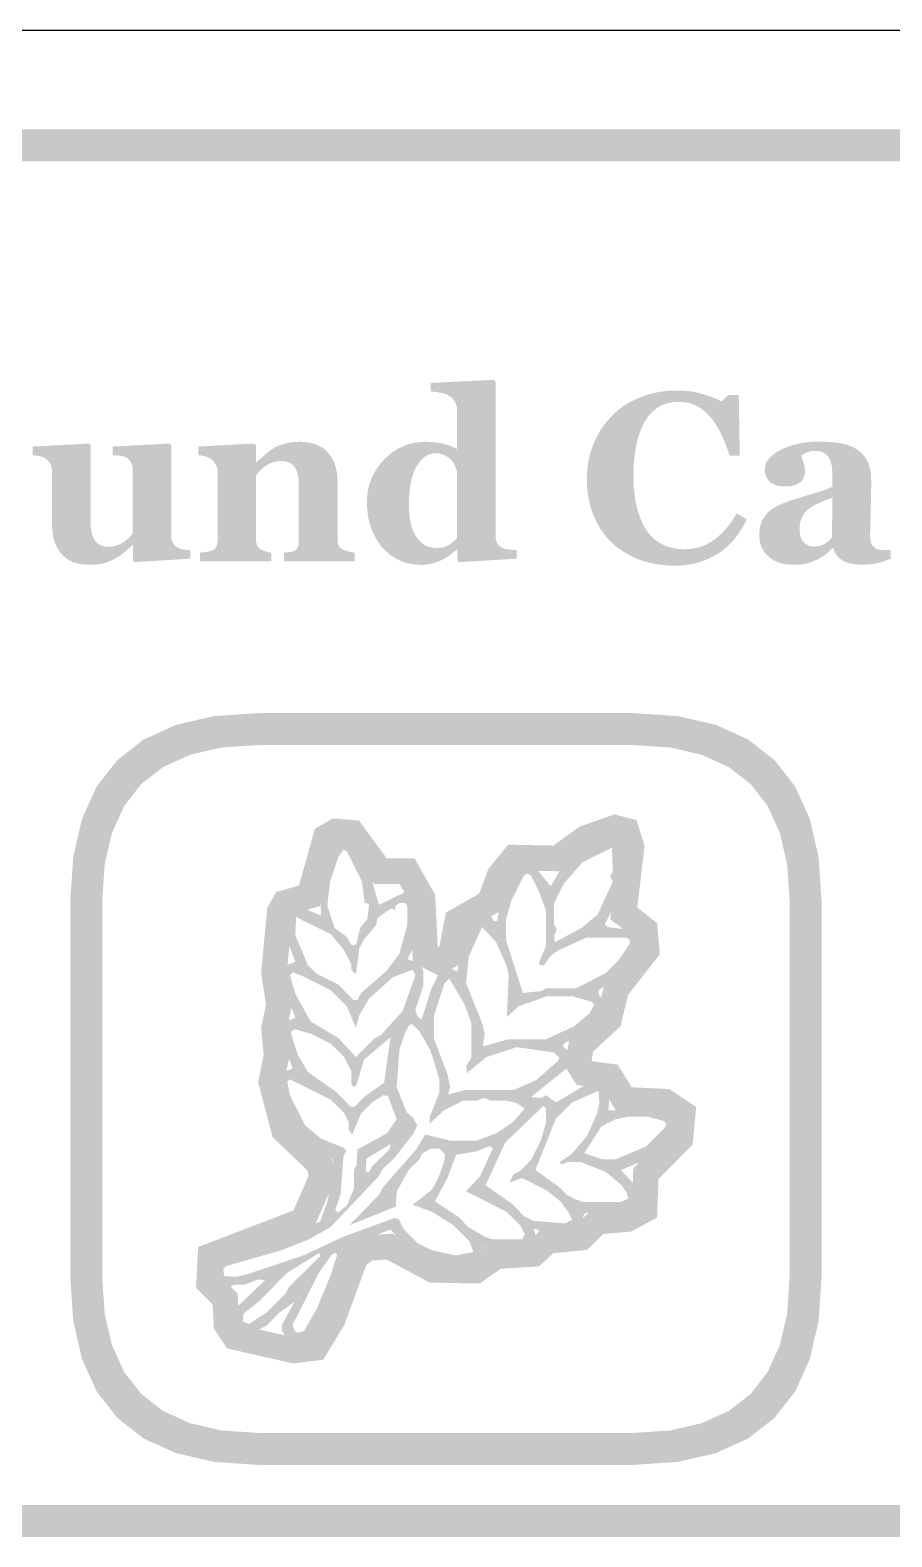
# Model space of a CAD drawing. Header units: millimetres. Extents: x 6 to 441, y 6 to 299.
# Drawn here: x 164.8 to 175.58, y 24.2 to 43.04 of the extents above; entities that cross this region are included whole.
import ezdxf

# ---------------------------------------------------------------- set-up
doc = ezdxf.new("R2010")
doc.units = ezdxf.units.MM
doc.layers.add('CUT', color=1, linetype='Continuous')
doc.layers.add('RASTER', color=7, linetype='Continuous')

msp = doc.modelspace()

# ---------------------------------------------------------------- hatches: boundary and pattern name
at = {"layer": 'RASTER'}
h = msp.add_hatch(color=7, dxfattribs=at)
h.paths.add_polyline_path([(139.2, 39.6), (139.234, 40.116), (139.337, 40.563), (139.509, 40.941), (139.75, 41.25), (140.059, 41.491), (140.438, 41.663), (140.884, 41.766), (141.4, 41.8), (198.6, 41.8), (199.116, 41.766), (199.563, 41.662), (199.941, 41.491), (200.25, 41.25), (200.491, 40.941), (200.663, 40.563), (200.766, 40.116), (200.8, 39.6), (200.8, 26.4), (200.766, 25.884), (200.663, 25.438), (200.491, 25.059), (200.25, 24.75), (199.941, 24.509), (199.563, 24.337), (199.116, 24.234), (198.6, 24.2), (141.4, 24.2), (140.884, 24.234), (140.438, 24.338), (140.059, 24.509), (139.75, 24.75), (139.509, 25.059), (139.337, 25.438), (139.234, 25.884), (139.2, 26.4)])
h.paths.add_polyline_path([(139.6, 39.6), (139.6, 26.4), (139.628, 25.978), (139.712, 25.612), (139.853, 25.303), (140.05, 25.05), (140.303, 24.853), (140.613, 24.713), (140.978, 24.628), (141.4, 24.6), (198.6, 24.6), (199.022, 24.628), (199.388, 24.713), (199.697, 24.853), (199.95, 25.05), (200.147, 25.303), (200.288, 25.612), (200.372, 25.978), (200.4, 26.4), (200.4, 39.6), (200.372, 40.022), (200.288, 40.388), (200.147, 40.697), (199.95, 40.95), (199.697, 41.147), (199.388, 41.287), (199.022, 41.372), (198.6, 41.4), (141.4, 41.4), (140.978, 41.372), (140.613, 41.287), (140.303, 41.147), (140.05, 40.95), (139.853, 40.697), (139.712, 40.388), (139.628, 40.022), (139.6, 39.6)], flags=0)
h = msp.add_hatch(color=7, dxfattribs=at)
h.paths.add_polyline_path([(170.887, 36.431), (170.165, 36.388), (170.143, 36.409), (170.143, 36.544), (170.133, 36.546), (170.114, 36.527), (170.094, 36.509), (170.072, 36.491), (170.048, 36.474), (170.023, 36.457), (169.996, 36.441), (169.968, 36.426), (169.938, 36.411), (169.908, 36.397), (169.877, 36.386), (169.846, 36.376), (169.816, 36.368), (169.785, 36.361), (169.754, 36.357), (169.723, 36.354), (169.692, 36.353), (169.619, 36.357), (169.55, 36.367), (169.484, 36.384), (169.422, 36.408), (169.362, 36.439), (169.306, 36.477), (169.253, 36.521), (169.204, 36.573), (169.159, 36.63), (169.12, 36.691), (169.087, 36.756), (169.06, 36.825), (169.039, 36.898), (169.024, 36.975), (169.015, 37.056), (169.012, 37.141), (169.015, 37.217), (169.025, 37.29), (169.042, 37.361), (169.066, 37.428), (169.096, 37.493), (169.133, 37.555), (169.176, 37.615), (169.227, 37.671), (169.282, 37.723), (169.339, 37.768), (169.4, 37.806), (169.464, 37.837), (169.53, 37.862), (169.599, 37.879), (169.671, 37.889), (169.746, 37.893), (169.776, 37.892), (169.805, 37.891), (169.834, 37.889), (169.862, 37.886), (169.89, 37.882), (169.918, 37.877), (169.945, 37.872), (169.971, 37.866), (169.997, 37.859), (170.022, 37.851), (170.045, 37.844), (170.066, 37.836), (170.087, 37.828), (170.106, 37.82), (170.123, 37.811), (170.14, 37.802), (170.14, 38.281), (170.14, 38.294), (170.139, 38.308), (170.137, 38.321), (170.134, 38.333), (170.131, 38.346), (170.128, 38.358), (170.123, 38.371), (170.118, 38.383), (170.112, 38.394), (170.106, 38.405), (170.099, 38.415), (170.092, 38.425), (170.085, 38.434), (170.077, 38.442), (170.068, 38.45), (170.059, 38.457), (170.048, 38.464), (170.035, 38.472), (170.022, 38.478), (170.008, 38.484), (169.994, 38.49), (169.978, 38.495), (169.962, 38.499), (169.946, 38.503), (169.929, 38.506), (169.912, 38.509), (169.895, 38.512), (169.878, 38.515), (169.86, 38.517), (169.843, 38.519), (169.826, 38.521), (169.809, 38.523), (169.809, 38.629), (170.6, 38.668), (170.622, 38.644), (170.622, 36.724), (170.622, 36.71), (170.623, 36.697), (170.624, 36.684), (170.626, 36.672), (170.629, 36.661), (170.632, 36.65), (170.636, 36.64), (170.64, 36.63), (170.645, 36.621), (170.651, 36.612), (170.657, 36.604), (170.664, 36.596), (170.672, 36.589), (170.68, 36.582), (170.69, 36.576), (170.699, 36.57), (170.708, 36.566), (170.717, 36.562), (170.727, 36.559), (170.737, 36.556), (170.749, 36.553), (170.762, 36.551), (170.775, 36.548), (170.79, 36.546), (170.804, 36.545), (170.818, 36.543), (170.831, 36.542), (170.844, 36.541), (170.855, 36.54), (170.867, 36.539), (170.877, 36.538), (170.887, 36.538)])
h.paths.add_polyline_path([(170.14, 36.692), (170.14, 37.519), (170.137, 37.528), (170.134, 37.536), (170.131, 37.545), (170.128, 37.555), (170.124, 37.564), (170.12, 37.574), (170.116, 37.584), (170.111, 37.594), (170.107, 37.604), (170.101, 37.614), (170.096, 37.624), (170.09, 37.634), (170.083, 37.643), (170.076, 37.653), (170.069, 37.662), (170.061, 37.671), (170.053, 37.679), (170.045, 37.686), (170.036, 37.694), (170.027, 37.7), (170.016, 37.707), (170.006, 37.714), (169.994, 37.72), (169.982, 37.726), (169.97, 37.731), (169.957, 37.736), (169.944, 37.74), (169.93, 37.743), (169.916, 37.746), (169.902, 37.748), (169.887, 37.749), (169.872, 37.749), (169.836, 37.747), (169.802, 37.739), (169.769, 37.726), (169.739, 37.708), (169.709, 37.684), (169.682, 37.656), (169.656, 37.622), (169.632, 37.584), (169.61, 37.54), (169.591, 37.492), (169.574, 37.44), (169.561, 37.384), (169.551, 37.323), (169.544, 37.259), (169.539, 37.19), (169.538, 37.116), (169.538, 37.087), (169.539, 37.058), (169.54, 37.031), (169.542, 37.004), (169.544, 36.977), (169.547, 36.952), (169.551, 36.927), (169.555, 36.903), (169.559, 36.88), (169.565, 36.857), (169.571, 36.835), (169.578, 36.813), (169.586, 36.792), (169.594, 36.771), (169.604, 36.751), (169.614, 36.731), (169.625, 36.712), (169.637, 36.694), (169.649, 36.678), (169.663, 36.662), (169.677, 36.647), (169.691, 36.634), (169.707, 36.621), (169.723, 36.609), (169.74, 36.599), (169.758, 36.59), (169.777, 36.583), (169.797, 36.577), (169.817, 36.572), (169.838, 36.568), (169.861, 36.566), (169.884, 36.566), (169.905, 36.566), (169.926, 36.568), (169.946, 36.57), (169.965, 36.574), (169.983, 36.579), (170, 36.585), (170.016, 36.592), (170.031, 36.6), (170.046, 36.609), (170.06, 36.619), (170.074, 36.629), (170.088, 36.64), (170.101, 36.652), (170.114, 36.664), (170.127, 36.678), (170.14, 36.692)], flags=0)
for points in [[(172.85, 36.344), (172.793, 36.345), (172.737, 36.349), (172.683, 36.355), (172.629, 36.363), (172.576, 36.373), (172.524, 36.386), (172.472, 36.401), (172.422, 36.418), (172.373, 36.438), (172.326, 36.459), (172.28, 36.483), (172.236, 36.509), (172.193, 36.537), (172.152, 36.567), (172.113, 36.599), (172.075, 36.633), (172.04, 36.668), (172.006, 36.706), (171.975, 36.745), (171.945, 36.787), (171.918, 36.83), (171.892, 36.876), (171.868, 36.924), (171.846, 36.973), (171.827, 37.025), (171.81, 37.077), (171.796, 37.131), (171.784, 37.186), (171.775, 37.243), (171.768, 37.3), (171.764, 37.359), (171.763, 37.42), (171.764, 37.479), (171.768, 37.538), (171.775, 37.596), (171.784, 37.652), (171.796, 37.708), (171.81, 37.762), (171.827, 37.815), (171.847, 37.867), (171.869, 37.918), (171.894, 37.967), (171.92, 38.014), (171.948, 38.059), (171.979, 38.103), (172.012, 38.145), (172.047, 38.185), (172.084, 38.224), (172.122, 38.26), (172.162, 38.294), (172.204, 38.325), (172.248, 38.355), (172.294, 38.383), (172.342, 38.408), (172.391, 38.432), (172.443, 38.453), (172.495, 38.472), (172.549, 38.489), (172.604, 38.503), (172.659, 38.514), (172.716, 38.523), (172.773, 38.529), (172.832, 38.533), (172.891, 38.534), (172.934, 38.534), (172.975, 38.532), (173.016, 38.528), (173.056, 38.524), (173.095, 38.518), (173.133, 38.511), (173.17, 38.502), (173.206, 38.493), (173.241, 38.482), (173.274, 38.471), (173.306, 38.46), (173.337, 38.448), (173.366, 38.436), (173.394, 38.424), (173.421, 38.411), (173.446, 38.398), (173.537, 38.479), (173.664, 38.479), (173.677, 37.72), (173.549, 37.72), (173.52, 37.804), (173.491, 37.882), (173.46, 37.954), (173.428, 38.021), (173.394, 38.082), (173.359, 38.137), (173.323, 38.186), (173.285, 38.23), (173.245, 38.268), (173.204, 38.301), (173.16, 38.329), (173.114, 38.352), (173.066, 38.369), (173.016, 38.382), (172.964, 38.39), (172.91, 38.392), (172.843, 38.388), (172.78, 38.377), (172.722, 38.358), (172.667, 38.332), (172.617, 38.297), (172.571, 38.256), (172.529, 38.207), (172.491, 38.15), (172.457, 38.086), (172.428, 38.016), (172.403, 37.94), (172.383, 37.858), (172.368, 37.77), (172.356, 37.676), (172.35, 37.576), (172.347, 37.469), (172.348, 37.409), (172.35, 37.35), (172.354, 37.294), (172.36, 37.24), (172.367, 37.188), (172.375, 37.139), (172.385, 37.092), (172.396, 37.047), (172.409, 37.004), (172.423, 36.963), (172.438, 36.925), (172.453, 36.889), (172.47, 36.855), (172.487, 36.822), (172.505, 36.793), (172.525, 36.765), (172.546, 36.738), (172.569, 36.713), (172.593, 36.69), (172.617, 36.668), (172.643, 36.649), (172.669, 36.631), (172.697, 36.615), (172.725, 36.601), (172.755, 36.589), (172.785, 36.579), (172.816, 36.57), (172.847, 36.562), (172.88, 36.557), (172.913, 36.553), (172.947, 36.55), (172.982, 36.549), (173.032, 36.551), (173.081, 36.556), (173.129, 36.565), (173.176, 36.577), (173.221, 36.593), (173.264, 36.612), (173.306, 36.635), (173.347, 36.661), (173.387, 36.69), (173.426, 36.724), (173.463, 36.76), (173.5, 36.801), (173.537, 36.845), (173.572, 36.892), (173.606, 36.943), (173.639, 36.998), (173.765, 36.921), (173.749, 36.89), (173.733, 36.859), (173.716, 36.829), (173.698, 36.799), (173.68, 36.771), (173.661, 36.743), (173.642, 36.717), (173.622, 36.691), (173.601, 36.666), (173.58, 36.642), (173.558, 36.618), (173.535, 36.596), (173.511, 36.575), (173.487, 36.554), (173.462, 36.534), (173.436, 36.516), (173.406, 36.496), (173.376, 36.478), (173.346, 36.46), (173.314, 36.444), (173.282, 36.429), (173.249, 36.415), (173.215, 36.402), (173.18, 36.39), (173.144, 36.379), (173.107, 36.37), (173.068, 36.362), (173.028, 36.356), (172.986, 36.351), (172.942, 36.347), (172.897, 36.345), (172.85, 36.344)], [(166.804, 36.431), (166.106, 36.388), (166.084, 36.409), (166.084, 36.601), (166.075, 36.601), (166.063, 36.589), (166.05, 36.578), (166.038, 36.567), (166.026, 36.556), (166.014, 36.545), (166.001, 36.534), (165.989, 36.523), (165.978, 36.512), (165.965, 36.501), (165.953, 36.491), (165.939, 36.481), (165.925, 36.471), (165.911, 36.461), (165.896, 36.452), (165.88, 36.443), (165.864, 36.434), (165.845, 36.424), (165.827, 36.415), (165.809, 36.407), (165.791, 36.399), (165.774, 36.392), (165.756, 36.386), (165.739, 36.38), (165.723, 36.375), (165.705, 36.371), (165.686, 36.367), (165.664, 36.363), (165.641, 36.361), (165.616, 36.359), (165.588, 36.357), (165.559, 36.356), (165.529, 36.356), (165.475, 36.358), (165.424, 36.364), (165.377, 36.375), (165.333, 36.389), (165.292, 36.408), (165.255, 36.431), (165.221, 36.458), (165.189, 36.489), (165.162, 36.524), (165.138, 36.563), (165.118, 36.605), (165.101, 36.65), (165.088, 36.699), (165.079, 36.751), (165.073, 36.807), (165.072, 36.866), (165.072, 37.525), (165.071, 37.539), (165.07, 37.552), (165.068, 37.565), (165.066, 37.577), (165.063, 37.588), (165.059, 37.599), (165.055, 37.609), (165.05, 37.618), (165.044, 37.627), (165.038, 37.635), (165.031, 37.644), (165.024, 37.652), (165.016, 37.66), (165.008, 37.667), (165, 37.675), (164.991, 37.682), (164.983, 37.687), (164.975, 37.692), (164.967, 37.696), (164.957, 37.701), (164.947, 37.704), (164.937, 37.708), (164.926, 37.711), (164.915, 37.713), (164.903, 37.716), (164.892, 37.718), (164.881, 37.719), (164.87, 37.721), (164.86, 37.723), (164.849, 37.724), (164.839, 37.725), (164.83, 37.726), (164.83, 37.833), (165.54, 37.871), (165.556, 37.849), (165.556, 36.875), (165.557, 36.838), (165.56, 36.804), (165.565, 36.773), (165.571, 36.744), (165.579, 36.717), (165.589, 36.693), (165.601, 36.671), (165.614, 36.652), (165.629, 36.635), (165.646, 36.621), (165.664, 36.608), (165.683, 36.598), (165.703, 36.59), (165.725, 36.585), (165.749, 36.581), (165.773, 36.58), (165.799, 36.581), (165.824, 36.584), (165.848, 36.588), (165.872, 36.594), (165.895, 36.601), (165.917, 36.611), (165.939, 36.622), (165.96, 36.634), (165.98, 36.648), (165.999, 36.662), (166.016, 36.676), (166.032, 36.69), (166.046, 36.705), (166.059, 36.72), (166.071, 36.735), (166.081, 36.75), (166.081, 37.54), (166.081, 37.552), (166.08, 37.564), (166.078, 37.576), (166.076, 37.587), (166.073, 37.598), (166.07, 37.609), (166.066, 37.619), (166.062, 37.629), (166.057, 37.639), (166.051, 37.648), (166.045, 37.657), (166.038, 37.665), (166.031, 37.673), (166.023, 37.68), (166.015, 37.687), (166.006, 37.693), (165.999, 37.698), (165.992, 37.702), (165.983, 37.705), (165.974, 37.708), (165.964, 37.711), (165.954, 37.713), (165.943, 37.715), (165.931, 37.717), (165.918, 37.718), (165.906, 37.72), (165.894, 37.721), (165.881, 37.722), (165.868, 37.723), (165.856, 37.724), (165.843, 37.725), (165.83, 37.726), (165.83, 37.833), (166.541, 37.871), (166.563, 37.849), (166.563, 36.718), (166.563, 36.705), (166.564, 36.693), (166.566, 36.682), (166.568, 36.67), (166.571, 36.66), (166.574, 36.65), (166.578, 36.64), (166.583, 36.631), (166.589, 36.622), (166.595, 36.613), (166.601, 36.605), (166.609, 36.598), (166.616, 36.59), (166.625, 36.583), (166.634, 36.576), (166.643, 36.57), (166.651, 36.566), (166.658, 36.562), (166.667, 36.558), (166.675, 36.555), (166.685, 36.552), (166.695, 36.55), (166.705, 36.548), (166.716, 36.546), (166.727, 36.544), (166.738, 36.543), (166.749, 36.542), (166.76, 36.54), (166.771, 36.54), (166.782, 36.539), (166.793, 36.538), (166.804, 36.538)], [(168.857, 36.4), (167.975, 36.4), (167.975, 36.507), (167.982, 36.508), (167.99, 36.508), (167.997, 36.509), (168.006, 36.51), (168.014, 36.511), (168.023, 36.512), (168.033, 36.513), (168.042, 36.514), (168.052, 36.515), (168.061, 36.517), (168.069, 36.518), (168.077, 36.52), (168.084, 36.522), (168.091, 36.524), (168.097, 36.526), (168.102, 36.529), (168.11, 36.533), (168.117, 36.538), (168.123, 36.543), (168.129, 36.549), (168.134, 36.555), (168.139, 36.561), (168.143, 36.568), (168.146, 36.576), (168.149, 36.584), (168.152, 36.593), (168.154, 36.603), (168.156, 36.614), (168.158, 36.626), (168.159, 36.638), (168.159, 36.652), (168.159, 36.667), (168.159, 37.352), (168.159, 37.388), (168.156, 37.422), (168.152, 37.454), (168.146, 37.483), (168.138, 37.51), (168.129, 37.535), (168.117, 37.557), (168.104, 37.577), (168.09, 37.595), (168.074, 37.61), (168.056, 37.623), (168.037, 37.634), (168.016, 37.642), (167.993, 37.648), (167.969, 37.651), (167.943, 37.652), (167.928, 37.652), (167.914, 37.651), (167.9, 37.65), (167.886, 37.648), (167.873, 37.646), (167.859, 37.643), (167.846, 37.639), (167.833, 37.635), (167.821, 37.63), (167.808, 37.625), (167.796, 37.619), (167.784, 37.613), (167.771, 37.607), (167.759, 37.599), (167.747, 37.592), (167.735, 37.584), (167.724, 37.576), (167.714, 37.569), (167.705, 37.561), (167.696, 37.554), (167.688, 37.546), (167.68, 37.539), (167.673, 37.531), (167.667, 37.524), (167.66, 37.516), (167.654, 37.509), (167.648, 37.501), (167.643, 37.495), (167.638, 37.488), (167.633, 37.482), (167.628, 37.475), (167.623, 37.469), (167.623, 36.683), (167.624, 36.67), (167.624, 36.658), (167.625, 36.647), (167.627, 36.636), (167.629, 36.625), (167.632, 36.615), (167.635, 36.606), (167.638, 36.597), (167.642, 36.589), (167.646, 36.581), (167.652, 36.574), (167.657, 36.567), (167.664, 36.561), (167.671, 36.555), (167.678, 36.55), (167.686, 36.545), (167.692, 36.542), (167.699, 36.539), (167.706, 36.536), (167.713, 36.533), (167.72, 36.53), (167.728, 36.527), (167.736, 36.524), (167.745, 36.522), (167.754, 36.519), (167.762, 36.517), (167.771, 36.515), (167.78, 36.513), (167.788, 36.511), (167.797, 36.509), (167.805, 36.508), (167.814, 36.507), (167.814, 36.4), (166.923, 36.4), (166.923, 36.507), (166.932, 36.508), (166.941, 36.509), (166.951, 36.509), (166.96, 36.51), (166.969, 36.511), (166.978, 36.513), (166.988, 36.514), (166.997, 36.515), (167.006, 36.516), (167.015, 36.518), (167.024, 36.519), (167.032, 36.521), (167.039, 36.523), (167.047, 36.525), (167.054, 36.527), (167.061, 36.529), (167.072, 36.533), (167.082, 36.538), (167.092, 36.543), (167.1, 36.549), (167.108, 36.556), (167.115, 36.563), (167.12, 36.571), (167.125, 36.579), (167.129, 36.587), (167.133, 36.597), (167.136, 36.607), (167.138, 36.618), (167.14, 36.629), (167.142, 36.641), (167.143, 36.653), (167.143, 36.667), (167.143, 37.519), (167.142, 37.53), (167.141, 37.542), (167.14, 37.553), (167.137, 37.564), (167.134, 37.575), (167.13, 37.586), (167.125, 37.597), (167.119, 37.608), (167.113, 37.619), (167.107, 37.629), (167.1, 37.639), (167.092, 37.648), (167.084, 37.657), (167.076, 37.665), (167.067, 37.673), (167.058, 37.68), (167.051, 37.685), (167.044, 37.689), (167.036, 37.693), (167.028, 37.696), (167.019, 37.7), (167.01, 37.703), (167.001, 37.707), (166.991, 37.71), (166.981, 37.712), (166.971, 37.715), (166.96, 37.717), (166.949, 37.719), (166.938, 37.721), (166.926, 37.723), (166.915, 37.724), (166.903, 37.726), (166.903, 37.833), (167.601, 37.871), (167.623, 37.849), (167.623, 37.636), (167.629, 37.636), (167.64, 37.646), (167.651, 37.656), (167.662, 37.666), (167.675, 37.677), (167.687, 37.688), (167.701, 37.699), (167.714, 37.712), (167.729, 37.724), (167.743, 37.737), (167.758, 37.749), (167.771, 37.76), (167.785, 37.771), (167.799, 37.781), (167.812, 37.79), (167.825, 37.799), (167.837, 37.808), (167.851, 37.816), (167.866, 37.825), (167.883, 37.833), (167.9, 37.84), (167.918, 37.848), (167.937, 37.855), (167.958, 37.861), (167.979, 37.868), (168.001, 37.874), (168.024, 37.879), (168.047, 37.883), (168.07, 37.886), (168.094, 37.889), (168.118, 37.891), (168.142, 37.892), (168.167, 37.893), (168.225, 37.891), (168.279, 37.884), (168.329, 37.874), (168.376, 37.859), (168.419, 37.84), (168.458, 37.816), (168.493, 37.789), (168.525, 37.757), (168.553, 37.722), (168.577, 37.684), (168.598, 37.643), (168.614, 37.6), (168.627, 37.553), (168.637, 37.504), (168.642, 37.452), (168.644, 37.398), (168.644, 36.68), (168.645, 36.667), (168.645, 36.654), (168.647, 36.642), (168.648, 36.631), (168.651, 36.621), (168.653, 36.611), (168.657, 36.602), (168.66, 36.593), (168.665, 36.586), (168.67, 36.578), (168.676, 36.571), (168.683, 36.564), (168.691, 36.558), (168.7, 36.552), (168.71, 36.547), (168.72, 36.542), (168.726, 36.54), (168.733, 36.537), (168.74, 36.534), (168.747, 36.532), (168.754, 36.529), (168.762, 36.527), (168.77, 36.524), (168.778, 36.522), (168.787, 36.519), (168.796, 36.517), (168.805, 36.515), (168.815, 36.513), (168.825, 36.511), (168.835, 36.509), (168.846, 36.508), (168.857, 36.507)]]:
    msp.add_hatch(color=7, dxfattribs=at).paths.add_polyline_path(points)
h = msp.add_hatch(color=7, dxfattribs=at)
h.paths.add_polyline_path([(175.564, 36.431), (175.548, 36.424), (175.531, 36.417), (175.513, 36.411), (175.494, 36.404), (175.474, 36.398), (175.454, 36.391), (175.433, 36.385), (175.412, 36.379), (175.39, 36.374), (175.367, 36.369), (175.345, 36.365), (175.321, 36.362), (175.298, 36.359), (175.274, 36.358), (175.25, 36.356), (175.226, 36.356), (175.182, 36.357), (175.142, 36.359), (175.104, 36.364), (175.069, 36.369), (175.038, 36.377), (175.009, 36.386), (174.983, 36.397), (174.961, 36.41), (174.94, 36.424), (174.922, 36.439), (174.905, 36.456), (174.889, 36.475), (174.876, 36.494), (174.864, 36.516), (174.854, 36.538), (174.845, 36.563), (174.836, 36.563), (174.824, 36.55), (174.812, 36.539), (174.799, 36.527), (174.787, 36.516), (174.775, 36.506), (174.764, 36.496), (174.752, 36.487), (174.74, 36.478), (174.729, 36.469), (174.717, 36.461), (174.705, 36.453), (174.692, 36.445), (174.68, 36.438), (174.667, 36.431), (174.654, 36.424), (174.641, 36.418), (174.624, 36.41), (174.607, 36.403), (174.59, 36.396), (174.574, 36.39), (174.557, 36.384), (174.541, 36.379), (174.525, 36.374), (174.509, 36.37), (174.492, 36.366), (174.474, 36.363), (174.454, 36.361), (174.432, 36.358), (174.409, 36.357), (174.385, 36.356), (174.359, 36.355), (174.331, 36.355), (174.289, 36.356), (174.249, 36.361), (174.21, 36.369), (174.173, 36.38), (174.138, 36.394), (174.104, 36.411), (174.072, 36.431), (174.041, 36.455), (174.013, 36.481), (173.988, 36.509), (173.968, 36.539), (173.951, 36.572), (173.938, 36.606), (173.928, 36.642), (173.923, 36.68), (173.921, 36.721), (173.921, 36.744), (173.922, 36.767), (173.924, 36.788), (173.927, 36.809), (173.931, 36.829), (173.935, 36.848), (173.941, 36.866), (173.947, 36.883), (173.954, 36.899), (173.962, 36.915), (173.97, 36.93), (173.979, 36.945), (173.989, 36.96), (173.999, 36.974), (174.01, 36.988), (174.022, 37.001), (174.033, 37.012), (174.045, 37.023), (174.057, 37.033), (174.069, 37.043), (174.082, 37.053), (174.095, 37.062), (174.109, 37.07), (174.124, 37.078), (174.138, 37.086), (174.153, 37.093), (174.168, 37.101), (174.184, 37.108), (174.2, 37.115), (174.217, 37.122), (174.233, 37.129), (174.25, 37.135), (174.284, 37.147), (174.319, 37.16), (174.357, 37.172), (174.395, 37.185), (174.436, 37.197), (174.478, 37.21), (174.521, 37.223), (174.567, 37.236), (174.611, 37.249), (174.653, 37.261), (174.691, 37.273), (174.726, 37.285), (174.758, 37.296), (174.787, 37.308), (174.813, 37.318), (174.836, 37.329), (174.836, 37.469), (174.836, 37.479), (174.836, 37.489), (174.835, 37.5), (174.835, 37.512), (174.834, 37.524), (174.833, 37.537), (174.832, 37.551), (174.83, 37.566), (174.829, 37.581), (174.827, 37.595), (174.824, 37.608), (174.821, 37.621), (174.818, 37.634), (174.814, 37.645), (174.81, 37.657), (174.805, 37.667), (174.8, 37.679), (174.794, 37.69), (174.787, 37.7), (174.779, 37.71), (174.771, 37.72), (174.761, 37.729), (174.752, 37.738), (174.741, 37.746), (174.73, 37.754), (174.717, 37.76), (174.704, 37.766), (174.69, 37.77), (174.675, 37.774), (174.659, 37.776), (174.643, 37.778), (174.625, 37.778), (174.609, 37.778), (174.594, 37.777), (174.58, 37.776), (174.566, 37.774), (174.553, 37.771), (174.541, 37.768), (174.529, 37.764), (174.518, 37.76), (174.507, 37.756), (174.497, 37.751), (174.488, 37.746), (174.479, 37.742), (174.47, 37.737), (174.462, 37.732), (174.455, 37.728), (174.448, 37.723), (174.449, 37.715), (174.451, 37.706), (174.454, 37.696), (174.456, 37.686), (174.46, 37.674), (174.464, 37.662), (174.468, 37.648), (174.473, 37.633), (174.478, 37.618), (174.482, 37.604), (174.485, 37.589), (174.488, 37.574), (174.491, 37.56), (174.492, 37.546), (174.493, 37.532), (174.493, 37.518), (174.493, 37.511), (174.493, 37.504), (174.492, 37.497), (174.49, 37.49), (174.488, 37.482), (174.486, 37.473), (174.483, 37.465), (174.48, 37.455), (174.477, 37.446), (174.473, 37.438), (174.469, 37.43), (174.464, 37.422), (174.459, 37.415), (174.454, 37.408), (174.448, 37.402), (174.442, 37.396), (174.434, 37.389), (174.425, 37.382), (174.416, 37.376), (174.406, 37.37), (174.397, 37.365), (174.387, 37.36), (174.377, 37.355), (174.367, 37.351), (174.356, 37.347), (174.343, 37.344), (174.329, 37.341), (174.314, 37.339), (174.297, 37.337), (174.279, 37.336), (174.259, 37.335), (174.239, 37.335), (174.209, 37.335), (174.181, 37.338), (174.155, 37.343), (174.13, 37.349), (174.108, 37.358), (174.088, 37.368), (174.069, 37.38), (174.052, 37.394), (174.038, 37.409), (174.025, 37.426), (174.014, 37.443), (174.005, 37.462), (173.998, 37.482), (173.993, 37.503), (173.99, 37.525), (173.99, 37.548), (173.991, 37.569), (173.994, 37.588), (173.999, 37.608), (174.006, 37.626), (174.015, 37.644), (174.026, 37.662), (174.039, 37.679), (174.055, 37.696), (174.071, 37.712), (174.089, 37.727), (174.108, 37.741), (174.127, 37.755), (174.147, 37.768), (174.169, 37.781), (174.191, 37.792), (174.214, 37.803), (174.237, 37.814), (174.262, 37.824), (174.287, 37.833), (174.313, 37.842), (174.34, 37.851), (174.368, 37.858), (174.396, 37.865), (174.426, 37.871), (174.456, 37.877), (174.485, 37.882), (174.514, 37.886), (174.542, 37.89), (174.569, 37.892), (174.596, 37.894), (174.623, 37.895), (174.649, 37.896), (174.684, 37.895), (174.718, 37.895), (174.752, 37.893), (174.785, 37.891), (174.817, 37.889), (174.849, 37.886), (174.879, 37.883), (174.909, 37.879), (174.939, 37.874), (174.967, 37.868), (174.995, 37.861), (175.022, 37.853), (175.049, 37.844), (175.074, 37.833), (175.099, 37.822), (175.123, 37.809), (175.145, 37.796), (175.166, 37.781), (175.186, 37.764), (175.205, 37.746), (175.222, 37.727), (175.239, 37.706), (175.254, 37.684), (175.268, 37.66), (175.28, 37.635), (175.291, 37.608), (175.3, 37.579), (175.308, 37.548), (175.314, 37.516), (175.318, 37.481), (175.32, 37.445), (175.321, 37.406), (175.321, 37.364), (175.321, 37.32), (175.32, 37.274), (175.319, 37.225), (175.318, 37.175), (175.317, 37.123), (175.316, 37.07), (175.314, 37.014), (175.313, 36.959), (175.312, 36.91), (175.31, 36.865), (175.31, 36.826), (175.309, 36.791), (175.308, 36.761), (175.308, 36.735), (175.308, 36.715), (175.308, 36.699), (175.309, 36.684), (175.311, 36.669), (175.313, 36.656), (175.316, 36.643), (175.319, 36.632), (175.323, 36.621), (175.328, 36.611), (175.333, 36.602), (175.339, 36.593), (175.345, 36.585), (175.353, 36.578), (175.361, 36.571), (175.369, 36.565), (175.379, 36.559), (175.388, 36.554), (175.395, 36.551), (175.403, 36.549), (175.411, 36.546), (175.42, 36.544), (175.431, 36.543), (175.442, 36.542), (175.454, 36.541), (175.467, 36.54), (175.48, 36.539), (175.493, 36.539), (175.506, 36.539), (175.518, 36.538), (175.53, 36.538), (175.542, 36.538), (175.553, 36.538), (175.564, 36.538)])
h.paths.add_polyline_path([(174.836, 37.194), (174.816, 37.187), (174.795, 37.18), (174.775, 37.172), (174.755, 37.164), (174.734, 37.156), (174.714, 37.148), (174.694, 37.139), (174.674, 37.13), (174.654, 37.121), (174.635, 37.112), (174.617, 37.103), (174.6, 37.093), (174.584, 37.084), (174.569, 37.074), (174.555, 37.065), (174.542, 37.055), (174.529, 37.044), (174.516, 37.033), (174.504, 37.021), (174.493, 37.008), (174.483, 36.995), (174.474, 36.98), (174.465, 36.966), (174.457, 36.95), (174.45, 36.934), (174.443, 36.917), (174.438, 36.899), (174.434, 36.881), (174.43, 36.862), (174.428, 36.842), (174.427, 36.821), (174.426, 36.8), (174.427, 36.772), (174.429, 36.747), (174.433, 36.723), (174.439, 36.701), (174.446, 36.682), (174.455, 36.664), (174.466, 36.648), (174.478, 36.634), (174.491, 36.622), (174.506, 36.612), (174.52, 36.603), (174.536, 36.596), (174.552, 36.59), (174.57, 36.586), (174.588, 36.584), (174.606, 36.583), (174.626, 36.584), (174.645, 36.585), (174.663, 36.588), (174.68, 36.591), (174.696, 36.596), (174.711, 36.602), (174.725, 36.608), (174.739, 36.616), (174.752, 36.625), (174.764, 36.634), (174.776, 36.643), (174.788, 36.653), (174.799, 36.663), (174.81, 36.674), (174.82, 36.686), (174.83, 36.697)], flags=0)
h = msp.add_hatch(color=7, dxfattribs=at)
h.paths.add_polyline_path([(165.3, 32.15), (165.337, 32.701), (165.447, 33.178), (165.63, 33.582), (165.888, 33.912), (166.218, 34.17), (166.622, 34.353), (167.099, 34.463), (167.65, 34.5), (172.35, 34.5), (172.901, 34.463), (173.378, 34.353), (173.782, 34.17), (174.112, 33.912), (174.37, 33.582), (174.553, 33.178), (174.663, 32.701), (174.7, 32.15), (174.7, 27.45), (174.663, 26.899), (174.553, 26.422), (174.37, 26.018), (174.112, 25.688), (173.782, 25.43), (173.378, 25.247), (172.901, 25.137), (172.35, 25.1), (167.65, 25.1), (167.099, 25.137), (166.622, 25.247), (166.218, 25.43), (165.888, 25.688), (165.63, 26.018), (165.447, 26.422), (165.337, 26.899), (165.3, 27.45)])
h.paths.add_polyline_path([(165.7, 32.15), (165.7, 27.45), (165.73, 26.993), (165.822, 26.597), (165.974, 26.262), (166.188, 25.987), (166.462, 25.774), (166.797, 25.622), (167.193, 25.53), (167.65, 25.5), (172.35, 25.5), (172.807, 25.53), (173.203, 25.622), (173.538, 25.774), (173.813, 25.987), (174.026, 26.262), (174.178, 26.597), (174.27, 26.993), (174.3, 27.45), (174.3, 32.15), (174.27, 32.607), (174.178, 33.003), (174.026, 33.338), (173.813, 33.613), (173.538, 33.826), (173.203, 33.978), (172.807, 34.07), (172.35, 34.1), (167.65, 34.1), (167.193, 34.07), (166.797, 33.978), (166.462, 33.826), (166.188, 33.613), (165.974, 33.338), (165.822, 33.003), (165.73, 32.607), (165.7, 32.15)], flags=0)
h = msp.add_hatch(color=7, dxfattribs=at)
h.paths.add_polyline_path([(172.108, 33.234), (172.385, 33.163), (172.485, 32.842), (172.395, 32.067), (172.642, 31.876), (172.677, 31.486), (172.279, 30.976), (172.186, 30.586), (171.843, 30.269), (171.823, 30.155), (171.827, 30.148), (172.152, 30.104), (172.324, 29.821), (172.794, 29.8), (173.131, 29.575), (173.087, 29.106), (172.66, 28.673), (172.642, 28.192), (172.315, 28.016), (171.97, 27.988), (171.771, 27.789), (171.343, 27.746), (171.167, 27.583), (170.685, 27.552), (170.425, 27.368), (169.797, 27.379), (169.259, 27.667), (169.081, 27.656), (169.004, 27.599), (168.728, 26.848), (168.466, 26.415), (168.087, 26.368), (167.263, 26.556), (167.097, 26.805), (167.081, 27.105), (166.874, 27.312), (166.899, 27.824), (168.093, 28.282), (168.281, 28.712), (168.27, 28.779), (167.832, 29.197), (167.651, 29.884), (167.72, 30.231), (167.687, 30.566), (167.749, 30.858), (167.687, 31.253), (167.766, 32.068), (167.875, 32.261), (168.162, 32.345), (168.36, 33.053), (168.586, 33.184), (168.912, 33.157), (169.261, 32.683), (169.608, 32.683), (169.866, 32.228), (169.897, 31.582), (169.91, 31.575), (169.918, 31.58), (169.999, 32.005), (170.416, 32.243), (170.532, 32.554), (170.778, 32.855), (171.346, 32.844), (171.669, 33.08)])
h.paths.add_polyline_path([(172.122, 32.9), (171.82, 32.794), (171.448, 32.522), (170.928, 32.532), (170.814, 32.392), (170.676, 32.022), (170.285, 31.8), (170.206, 31.383), (169.927, 31.208), (169.586, 31.381), (169.55, 32.137), (169.421, 32.363), (169.1, 32.363), (168.741, 32.85), (168.66, 32.857), (168.633, 32.841), (168.423, 32.087), (168.089, 31.99), (168.078, 31.97), (168.01, 31.263), (168.075, 30.849), (168.01, 30.548), (168.044, 30.215), (167.979, 29.894), (168.119, 29.366), (168.569, 28.936), (168.612, 28.669), (168.332, 28.031), (167.209, 27.6), (167.201, 27.438), (167.394, 27.245), (167.412, 26.91), (167.459, 26.839), (168.104, 26.693), (168.273, 26.713), (168.438, 26.987), (168.736, 27.799), (168.967, 27.969), (169.329, 27.992), (169.88, 27.698), (170.326, 27.69), (170.574, 27.866), (171.033, 27.895), (171.204, 28.053), (171.625, 28.096), (171.827, 28.298), (172.222, 28.33), (172.329, 28.387), (172.345, 28.809), (172.779, 29.25), (172.795, 29.415), (172.691, 29.484), (172.14, 29.509), (171.958, 29.807), (171.635, 29.851), (171.486, 30.09), (171.546, 30.431), (171.897, 30.755), (171.984, 31.119), (172.347, 31.583), (172.336, 31.708), (172.056, 31.924), (172.159, 32.812), (172.132, 32.898), (172.122, 32.9)], flags=0)
h = msp.add_hatch(color=7, dxfattribs=at)
h.paths.add_polyline_path([(168.66, 32.95), (168.793, 32.904), (168.927, 32.737), (169.05, 32.493), (169.161, 32.102), (169.484, 32.259), (169.561, 32.236), (169.618, 32.159), (169.618, 31.992), (169.651, 31.892), (169.585, 31.558), (169.518, 31.425), (169.661, 31.368), (169.718, 31.291), (169.718, 31.091), (169.618, 30.79), (169.641, 30.714), (169.695, 30.667), (169.818, 31.057), (169.908, 31.234), (170.019, 31.325), (170.142, 31.268), (170.185, 31.558), (170.252, 31.759), (170.376, 31.969), (170.486, 31.992), (170.576, 31.949), (170.596, 31.902), (170.643, 31.902), (170.686, 32.193), (170.91, 32.603), (171.02, 32.66), (171.063, 32.637), (171.311, 32.336), (171.411, 32.503), (171.678, 32.77), (171.888, 32.894), (172.122, 32.96), (172.165, 32.937), (172.222, 32.86), (172.222, 32.493), (172.122, 32.126), (171.988, 31.859), (172.022, 31.825), (172.289, 31.792), (172.399, 31.735), (172.422, 31.592), (172.332, 31.415), (172.245, 31.335), (172.199, 31.248), (171.911, 31.034), (171.911, 30.981), (171.988, 30.891), (171.931, 30.714), (171.765, 30.547), (171.477, 30.366), (171.464, 30.333), (171.554, 30.256), (171.554, 30.156), (171.497, 30.046), (171.063, 29.699), (171.187, 29.689), (171.254, 29.722), (171.377, 29.632), (171.755, 29.856), (171.955, 29.889), (172.055, 29.789), (172.032, 29.532), (172.689, 29.555), (172.866, 29.465), (172.89, 29.321), (172.833, 29.211), (172.566, 28.944), (172.189, 28.787), (172.365, 28.597), (172.422, 28.487), (172.399, 28.343), (172.322, 28.287), (172.189, 28.253), (171.755, 28.253), (171.721, 28.22), (171.698, 28.076), (171.621, 28.019), (171.187, 28.019), (171.12, 28.053), (171.097, 28.043), (171.12, 27.986), (171.097, 27.843), (170.953, 27.786), (170.486, 27.819), (170.443, 27.662), (170.352, 27.619), (169.918, 27.619), (169.785, 27.652), (169.541, 27.776), (169.307, 28.043), (168.793, 27.843), (168.616, 27.285), (168.393, 26.774), (168.326, 26.674), (168.216, 26.617), (168.116, 26.617), (168.005, 26.674), (167.949, 26.784), (167.949, 26.851), (168.106, 27.141), (167.905, 26.995), (167.758, 26.841), (167.581, 26.751), (167.481, 26.751), (167.391, 26.794), (167.348, 26.884), (167.371, 27.061), (167.738, 27.409), (167.648, 27.419), (167.481, 27.352), (167.348, 27.352), (167.281, 27.318), (167.137, 27.409), (167.114, 27.619), (167.137, 27.662), (167.248, 27.719), (167.949, 27.919), (168.426, 28.143), (168.516, 28.387), (168.583, 28.721), (168.583, 28.921), (168.339, 29.044), (168.139, 29.245), (167.982, 29.522), (167.915, 29.755), (167.939, 29.999), (168.082, 30.056), (167.949, 30.423), (167.949, 30.59), (167.972, 30.634), (168.116, 30.69), (167.949, 31.124), (167.949, 31.291), (167.972, 31.335), (168.116, 31.391), (168.015, 31.658), (167.992, 31.902), (168.015, 31.992), (168.082, 32.059), (168.216, 32.059), (168.439, 31.969), (168.416, 32.393), (168.483, 32.66), (168.606, 32.904)])
h.paths.add_polyline_path([(172.078, 32.817), (171.711, 32.637), (171.477, 32.37), (171.354, 32.126), (171.354, 31.859), (171.387, 31.792), (171.354, 31.725), (171.364, 31.635), (171.698, 31.815), (171.898, 31.982), (172.088, 32.393), (172.055, 32.46), (172.088, 32.526)], flags=0)
h.paths.add_polyline_path([(168.717, 32.794), (168.65, 32.693), (168.55, 32.393), (168.516, 32.092), (168.606, 31.815), (168.76, 31.702), (168.807, 31.615), (168.85, 31.592), (168.883, 31.625), (168.927, 31.815), (169.017, 31.925), (169.04, 32.116), (168.984, 32.126), (168.95, 32.393), (168.76, 32.77)], flags=0)
h.paths.add_polyline_path([(171.02, 32.493), (170.977, 32.47), (170.82, 32.159), (170.753, 31.925), (170.753, 31.658), (170.963, 31.001), (171.187, 31.024), (171.254, 31.057), (171.621, 31.057), (171.998, 31.248), (172.165, 31.415), (172.299, 31.615), (172.299, 31.668), (172.255, 31.692), (171.755, 31.692), (171.411, 31.535), (171.311, 31.468), (171.23, 31.348), (171.177, 31.348), (171.164, 31.381), (171.254, 31.592), (171.254, 32.026), (171.164, 32.269), (171.063, 32.47)], flags=0)
h.paths.add_polyline_path([(169.418, 32.126), (169.361, 32.082), (169.374, 32.036), (169.317, 32.059), (169.141, 31.936), (169.127, 31.849), (168.974, 31.668), (168.917, 31.558), (168.873, 31.234), (168.817, 31.291), (168.817, 31.358), (168.727, 31.535), (168.56, 31.735), (168.126, 31.949), (168.116, 31.725), (168.273, 31.348), (168.373, 31.248), (168.66, 31.101), (168.84, 30.914), (168.893, 30.914), (168.94, 31.001), (169.261, 31.281), (169.418, 31.491), (169.518, 31.859), (169.518, 32.092), (169.484, 32.126)], flags=0)
h.paths.add_polyline_path([(170.453, 31.825), (170.286, 31.458), (170.252, 31.124), (170.453, 30.623), (170.486, 30.49), (170.463, 30.333), (170.786, 30.423), (171.254, 30.423), (171.598, 30.58), (171.798, 30.747), (171.855, 30.857), (171.821, 30.891), (171.588, 30.957), (171.254, 30.957), (170.91, 30.834), (170.763, 30.7), (170.786, 31.224), (170.753, 31.358), (170.629, 31.635)], flags=0)
h.paths.add_polyline_path([(169.585, 31.291), (169.341, 31.201), (169.04, 30.934), (168.917, 30.724), (168.873, 30.567), (168.76, 30.834), (168.56, 31.034), (168.182, 31.224), (168.082, 31.258), (168.049, 31.224), (168.116, 30.991), (168.306, 30.647), (168.66, 30.433), (168.873, 30.2), (169.107, 30.433), (169.194, 30.48), (169.461, 30.78), (169.618, 31.224)], flags=0)
h.paths.add_polyline_path([(170.042, 31.181), (169.985, 31.124), (169.852, 30.724), (169.852, 30.423), (170.019, 29.989), (170.052, 29.822), (170.029, 29.732), (170.252, 29.789), (170.853, 29.789), (171.13, 29.912), (171.397, 30.146), (171.421, 30.189), (171.354, 30.256), (170.887, 30.323), (170.509, 30.2), (170.262, 29.999), (170.252, 30.089), (170.319, 30.189), (170.319, 30.623), (170.229, 30.867)], flags=0)
h.paths.add_polyline_path([(169.575, 30.613), (169.541, 30.6), (169.484, 30.49), (169.418, 30.29), (169.384, 29.822), (169.508, 29.512), (169.595, 29.432), (169.641, 29.345), (169.595, 29.245), (169.361, 28.944), (169.207, 28.797), (169.161, 28.711), (168.56, 28.076), (168.283, 27.919), (167.949, 27.786), (167.248, 27.585), (167.214, 27.552), (167.224, 27.462), (167.381, 27.452), (167.515, 27.485), (168.216, 27.719), (168.717, 27.953), (169.351, 28.186), (169.408, 28.176), (169.474, 28.043), (169.641, 27.876), (169.818, 27.786), (170.119, 27.719), (170.342, 27.762), (170.296, 27.896), (170.095, 28.096), (169.828, 28.263), (169.585, 28.353), (169.828, 28.544), (169.918, 28.721), (169.985, 28.921), (169.985, 28.988), (169.918, 29.054), (169.818, 29.054), (169.708, 28.998), (169.661, 28.911), (169.541, 28.797), (169.384, 28.52), (169.374, 28.33), (168.793, 28.096), (169.161, 28.477), (169.207, 28.564), (169.628, 29.044), (169.741, 29.231), (170.052, 29.155), (170.386, 29.155), (170.629, 29.245), (170.83, 29.378), (170.987, 29.555), (170.887, 29.622), (170.753, 29.655), (170.553, 29.655), (170.486, 29.689), (170.386, 29.655), (170.219, 29.655), (169.975, 29.532), (169.795, 29.365), (169.795, 29.445), (169.918, 29.755), (169.918, 29.922), (169.808, 30.28), (169.661, 30.533)], flags=0)
h.paths.add_polyline_path([(168.106, 30.547), (168.059, 30.513), (168.082, 30.423), (168.149, 30.223), (168.273, 30.013), (168.626, 29.766), (168.807, 29.579), (168.86, 29.579), (168.974, 29.699), (169.227, 29.879), (169.307, 30.447), (168.974, 30.166), (168.883, 29.856), (168.85, 29.822), (168.817, 29.856), (168.817, 30.023), (168.727, 30.2), (168.56, 30.366), (168.316, 30.49)], flags=0)
h.paths.add_polyline_path([(168.049, 29.922), (168.015, 29.889), (168.049, 29.722), (168.239, 29.345), (168.439, 29.178), (168.727, 29.064), (168.75, 29.021), (168.717, 28.954), (168.683, 28.487), (168.616, 28.287), (168.65, 28.253), (168.76, 28.343), (168.85, 28.554), (168.85, 28.787), (168.883, 28.854), (168.893, 29.044), (169.261, 29.245), (169.384, 29.422), (169.274, 29.712), (169.217, 29.722), (169.074, 29.632), (168.94, 29.498), (168.827, 29.231), (168.783, 29.288), (168.783, 29.388), (168.727, 29.498), (168.56, 29.665)], flags=0)
h.paths.add_polyline_path([(171.911, 29.779), (171.578, 29.632), (171.377, 29.432), (171.12, 28.787), (171.431, 28.564), (171.511, 28.477), (171.621, 28.42), (171.721, 28.387), (172.189, 28.387), (172.279, 28.43), (172.265, 28.497), (172.199, 28.597), (171.998, 28.764), (171.688, 28.887), (171.521, 28.887), (171.454, 28.854), (171.421, 28.887), (171.564, 28.978), (171.765, 29.211), (171.888, 29.488), (171.921, 29.622)], flags=0)
h.paths.add_polyline_path([(171.22, 29.589), (170.743, 29.131), (170.496, 28.597), (170.83, 28.363), (170.977, 28.21), (171.087, 28.153), (171.487, 28.12), (171.578, 28.163), (171.531, 28.263), (171.431, 28.397), (171.264, 28.53), (170.953, 28.687), (170.796, 28.63), (170.843, 28.731), (170.93, 28.777), (171.063, 28.911), (171.187, 29.155), (171.254, 29.388), (171.254, 29.555)], flags=0)
h.paths.add_polyline_path([(172.289, 29.455), (172.122, 29.422), (171.945, 29.332), (171.731, 28.998), (171.955, 28.921), (172.122, 28.921), (172.499, 29.078), (172.733, 29.311), (172.756, 29.355), (172.733, 29.398), (172.522, 29.455)], flags=0)
h.paths.add_polyline_path([(169.307, 29.111), (169.007, 28.931), (168.994, 28.764), (169.04, 28.764), (169.074, 28.831), (169.294, 29.044)], flags=0)
h.paths.add_polyline_path([(170.553, 29.088), (170.386, 29.021), (170.129, 28.978), (170.019, 28.687), (169.862, 28.397), (170.162, 28.196), (170.276, 28.076), (170.486, 27.953), (170.586, 27.919), (170.953, 27.919), (170.987, 27.986), (170.93, 28.096), (170.763, 28.263), (170.252, 28.52), (170.429, 28.711), (170.586, 29.054)], flags=0)
h.paths.add_polyline_path([(168.416, 27.752), (168.005, 27.495), (167.658, 27.141), (167.471, 26.995), (167.458, 26.894), (167.538, 26.861), (167.758, 27.008), (167.992, 27.242), (168.039, 27.328), (168.426, 27.709)], flags=0)
h.paths.add_polyline_path([(168.616, 27.752), (168.573, 27.729), (168.406, 27.495), (168.082, 26.851), (168.106, 26.774), (168.149, 26.751), (168.226, 26.774), (168.383, 27.051), (168.55, 27.452), (168.64, 27.729)], flags=0)

# ---------------------------------------------------------------- linework, layer by layer
at = {"layer": 'CUT'}
msp.add_lwpolyline([(140.999, 43.04), (199.001, 43.04)], dxfattribs=at)

doc.saveas('drawing.dxf')
